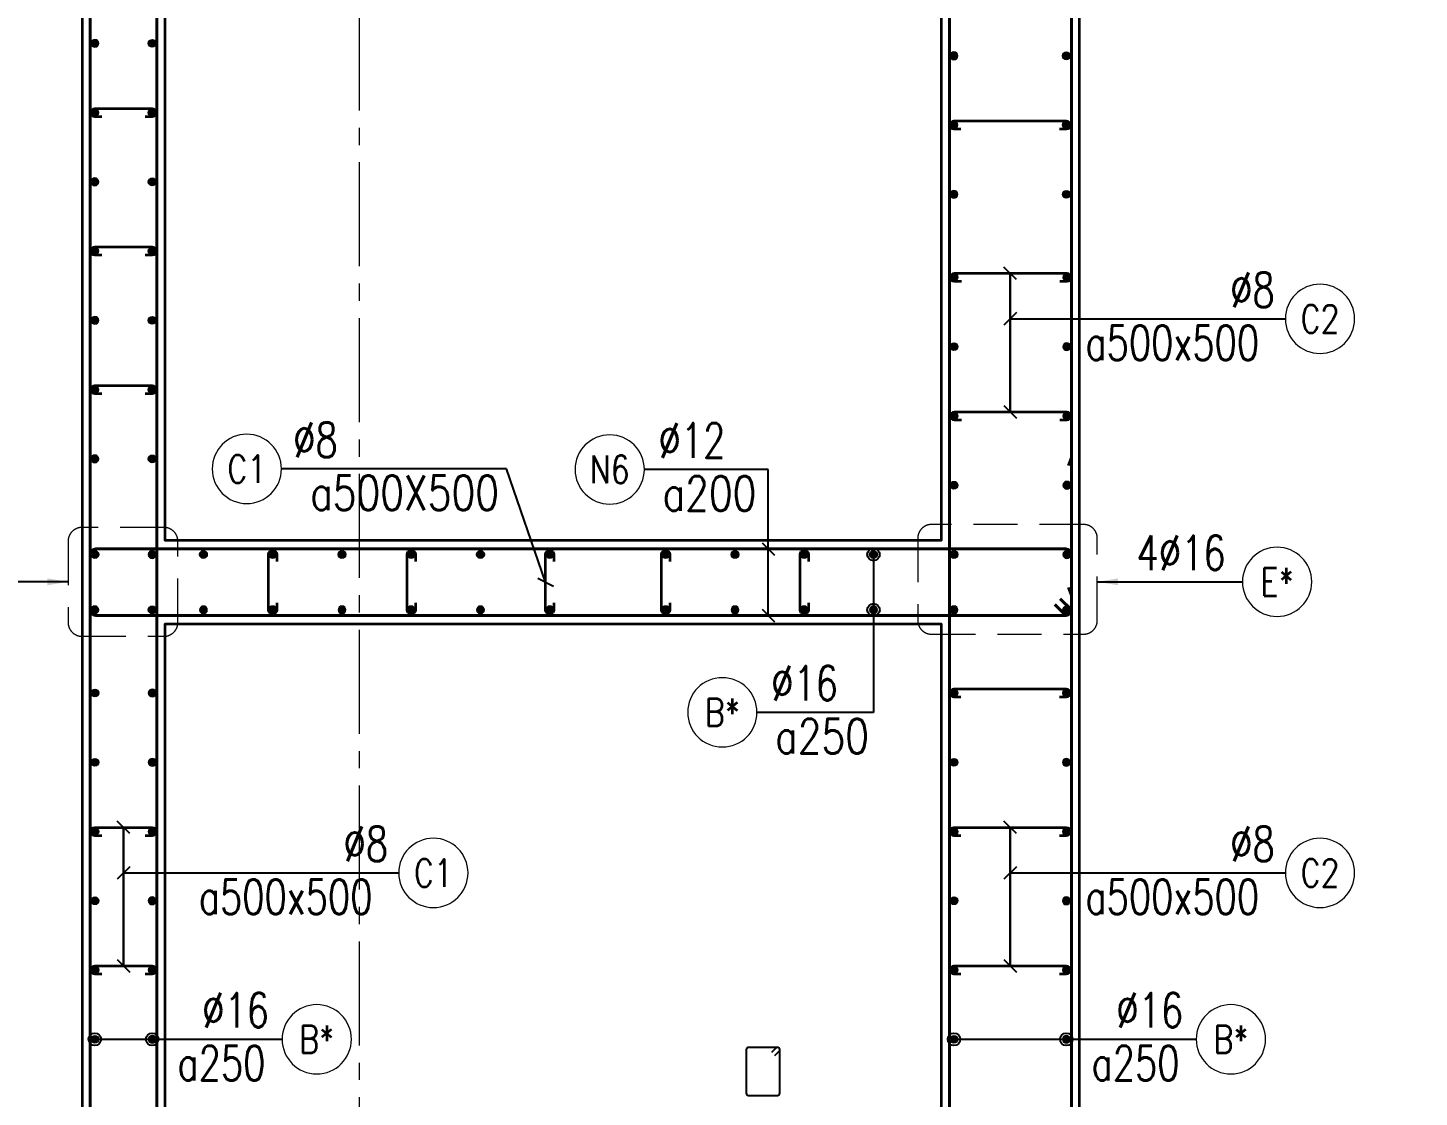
# Model space of a CAD drawing. Header units: millimetres. Extents: x 988833 to 1318015, y -9365 to 47591.
# Drawn here: x 997364 to 1002386, y 1477 to 5337 of the extents above; entities that cross this region are included whole.
import ezdxf
from ezdxf.enums import TextEntityAlignment as Align

# ---------------------------------------------------------------- set-up
doc = ezdxf.new("R2010")
doc.units = ezdxf.units.MM
doc.header["$MEASUREMENT"] = 0
doc.linetypes.add('HIDDEN2', pattern=[4.7625, 3.175, -1.5875])
doc.linetypes.add('OF_Grid_1$0$CENTER2', pattern=[1.125, 0.75, -0.125, 0.125, -0.125])
doc.layers.get('0').update_dxf_attribs({"lineweight": 20})
for name, color, linetype, lineweight in [('KC-LEADER', 153, 'Continuous', 18), ('KC-THEP', 6, 'Continuous', 40), ('NDC_S_DIM', 1, 'Continuous', 15), ('NDC_S_HIDDEN', 8, 'HIDDEN2', 13), ('NDC_S_LEADER', 1, 'Continuous', 15), ('NDC_S_REBAR', 4, 'Continuous', 35), ('NDC_S_STIRRUP', 4, 'Continuous', 40), ('NDC_S_VN TEXT', 7, 'Continuous', 20), ('NDC_S_WALL', 6, 'Continuous', 35), ('OF_Grid_1$0$NDC_S_AXIS', 5, 'OF_Grid_1$0$CENTER2', 13)]:
    doc.layers.add(name, color=color, linetype=linetype, lineweight=lineweight)
doc.layers.add('Ligature', color=1, linetype='Continuous')
doc.styles.add('NDC_DIM', font='', dxfattribs={"width": 0.75})
doc.styles.add('NDC_EN TXT', font='romans.shx', dxfattribs={"width": 0.8})
doc.styles.get('NDC_DIM').set_extended_font_data('Dotum')
doc.dimstyles.new('NDC_dim_30', dxfattribs={"dimscale": 30, "dimtxt": 2.5, "dimasz": 1.5, "dimexe": 1.5, "dimexo": 2.5, "dimgap": 1, "dimtad": 1, "dimdec": 0, "dimzin": 0, "dimdsep": 46, "dimtxsty": 'NDC_DIM', "dimblk": 'DIMMARK', "dimcen": 0.09, "dimdle": 1.2, "dimclrd": 1, "dimclre": 1, "dimclrt": 3, "dimadec": 0, "dimazin": 0, "dimtfac": 1, "dimtdec": 0, "dimtix": 1, "dimtofl": 0, "dimtmove": 0, "dimatfit": 3, "dimfxl": 6, "dimfxlon": 1, "dimtolj": 1, "dimtzin": 0, "dimarcsym": 0})
doc.dimstyles.new('NDC_dim_50', dxfattribs={"dimscale": 50, "dimtxt": 2.5, "dimasz": 1.5, "dimexe": 1.5, "dimexo": 2.5, "dimgap": 1, "dimtad": 1, "dimdec": 0, "dimzin": 0, "dimdsep": 46, "dimtxsty": 'NDC_DIM', "dimblk": 'DIMMARK', "dimcen": 0.09, "dimdle": 1.2, "dimclrd": 1, "dimclre": 1, "dimclrt": 3, "dimadec": 0, "dimazin": 0, "dimtfac": 1, "dimtdec": 0, "dimtix": 1, "dimtofl": 0, "dimtmove": 0, "dimatfit": 3, "dimfxl": 6, "dimfxlon": 1, "dimtolj": 1, "dimtzin": 0, "dimarcsym": 0})

# ---------------------------------------------------------------- blocks, each defined once
blk = doc.blocks.new('THEP')
at = {"layer": 'KC-LEADER', "color": 6}
blk.add_circle((0, 0), 14, dxfattribs=at)
at = {"layer": 'KC-THEP'}
for p, q in [((-14, 0), (14, 0)), ((9.9, 9.9), (-9.9, -9.9)), ((-9.9, 9.9), (9.9, -9.9)), ((0, 14), (0, -14))]:
    blk.add_line(p, q, dxfattribs=at)
blk = doc.blocks.new('DIMMARK')
at = {"layer": 'NDC_S_DIM', "color": 1}
blk.add_line((-1.5, 0), (1, 0), dxfattribs=at)
at = {"layer": 'NDC_S_DIM', "color": 2, "const_width": 0.1}
blk.add_lwpolyline([(-0.424, -0.424), (0.424, 0.424)], dxfattribs=at)
blk = doc.blocks.new('*U13')
blk.add_circle((-2.5, 0), 2.5)
at = {"layer": 'NDC_S_VN TEXT', "color": 3, "style": 'NDC_EN TXT', "width": 0.75}
blk.add_attdef('DK1', (0.5, 0.85), '', height=2.5, dxfattribs=at)
at = {"layer": 'NDC_S_VN TEXT', "color": 7, "style": 'NDC_EN TXT', "width": 0.8}
blk.add_attdef('SH2', text='', height=2, dxfattribs=at).set_placement((-2.5, 0), align=Align.MIDDLE)
blk = doc.blocks.new('*U12')
blk.add_circle((-2.5, 0), 2.5)
at = {"layer": 'NDC_S_VN TEXT', "color": 3, "style": 'NDC_EN TXT', "width": 0.75}
for tag, p in [('DK1', (0.5, 0.85)), ('KC1', (0.5, -2.97))]:
    blk.add_attdef(tag, p, '', height=2.5, dxfattribs=at)
at = {"layer": 'NDC_S_VN TEXT', "color": 7, "style": 'NDC_EN TXT', "width": 0.8}
blk.add_attdef('SH2', text='', height=2, dxfattribs=at).set_placement((-2.5, 0), align=Align.MIDDLE)
blk = doc.blocks.new('*U11')
blk.add_circle((-2.5, 0), 2.5)
at = {"layer": 'NDC_S_VN TEXT', "color": 3, "style": 'NDC_EN TXT', "width": 0.75}
for tag, p in [('DK1', (0.5, 0.85)), ('KC1', (0.5, -2.97))]:
    blk.add_attdef(tag, p, '', height=2.5, dxfattribs=at)
at = {"layer": 'NDC_S_VN TEXT', "color": 7, "style": 'NDC_EN TXT', "width": 0.8}
blk.add_attdef('SH2', text='', height=2, dxfattribs=at).set_placement((-2.5, 0), align=Align.MIDDLE)
blk = doc.blocks.new('*U10')
blk.add_circle((2.5, 0), 2.5)
at = {"layer": 'NDC_S_VN TEXT', "color": 3, "style": 'NDC_EN TXT'}
for tag, width, p in [('DK2', 0.75, (-0.85, 0.85)), ('KC2', 0.8, (-0.85, -2.97))]:
    blk.add_attdef(tag, text='', height=2.5, dxfattribs=dict(at, width=width)).set_placement(p, align=Align.RIGHT)
at = {"layer": 'NDC_S_VN TEXT', "color": 7, "style": 'NDC_EN TXT', "width": 0.8}
blk.add_attdef('SH3', text='', height=2, dxfattribs=at).set_placement((2.5, 0), align=Align.MIDDLE)

msp = doc.modelspace()

# ---------------------------------------------------------------- linework, layer by layer
at = {"layer": 'Ligature'}
msp.add_lwpolyline([(1000059.6, 1626.5), (1000075.5, 1642.4, 0.668179), (1000069.8, 1656.4), (999965.1, 1656.4, 0.414214), (999957, 1648.2), (999957, 1491.1, 0.414214), (999965.1, 1482.9), (1000069.8, 1482.9, 0.414214), (1000077.9, 1491.1), (1000077.9, 1648.2, 0.668179), (1000064, 1654), (1000048, 1638)], format="xyb", dxfattribs=at)
at = {"layer": 'NDC_S_HIDDEN', "ltscale": 50}
for points in [[(997855.6, 3533.3), (997559.5, 3533.3, 0.414214), (997509.5, 3483.3), (997509.5, 3190.4, 0.414214), (997559.5, 3140.4), (997855.6, 3140.4, 0.414214), (997905.6, 3190.4), (997905.6, 3483.3, 0.414214)], [(1001174.1, 3544), (1000626, 3544, 0.414214), (1000576, 3494), (1000576, 3197.9, 0.414214), (1000626, 3147.9), (1001174.1, 3147.9, 0.414214), (1001224.1, 3197.9), (1001224.1, 3494, 0.414214)]]:
    msp.add_lwpolyline(points, format="xyb", close=True, dxfattribs=at)
at = {"layer": 'NDC_S_REBAR'}
for points in [[(997631, 5015.7), (997606, 5015.7, -1), (997606, 5045.7), (997813, 5045.7, -1), (997813, 5015.7), (997788, 5015.7)], [(1000731.8, 4970.6), (1000706.8, 4970.6, -1), (1000706.8, 5000.6), (1001112.2, 5000.6, -1), (1001112.2, 4970.6), (1001087.2, 4970.6)], [(997631, 4515.7), (997606, 4515.7, -1), (997606, 4545.7), (997813, 4545.7, -1), (997813, 4515.7), (997788, 4515.7)], [(1000733.3, 4420.6), (1000708.3, 4420.6, -1), (1000708.3, 4450.6), (1001113.8, 4450.6, -1), (1001113.8, 4420.6), (1001088.8, 4420.6)], [(997631, 4015.7), (997606, 4015.7, -1), (997606, 4045.7), (997813, 4045.7, -1), (997813, 4015.7), (997788, 4015.7)], [(1000733.3, 3920.6), (1000708.3, 3920.6, -1), (1000708.3, 3950.6), (1001113.8, 3950.6, -1), (1001113.8, 3920.6), (1001088.8, 3920.6)], [(998262.9, 3260.6), (998262.9, 3235.6, -1), (998232.9, 3235.6), (998232.9, 3435.6, -1), (998262.9, 3435.6), (998262.9, 3410.6)], [(998762.9, 3260.6), (998762.9, 3235.6, -1), (998732.9, 3235.6), (998732.9, 3435.6, -1), (998762.9, 3435.6), (998762.9, 3410.6)], [(999262.9, 3260.6), (999262.9, 3235.6, -1), (999232.9, 3235.6), (999232.9, 3435.6, -1), (999262.9, 3435.6), (999262.9, 3410.6)], [(999681.2, 3260.6), (999681.2, 3235.6, -1), (999651.2, 3235.6), (999651.2, 3435.6, -1), (999681.2, 3435.6), (999681.2, 3410.6)], [(1000181.2, 3260.6), (1000181.2, 3235.6, -1), (1000151.2, 3235.6), (1000151.2, 3435.6, -1), (1000181.2, 3435.6), (1000181.2, 3410.6)], [(1000731.8, 2920.6), (1000706.8, 2920.6, -1), (1000706.8, 2950.6), (1001112.2, 2950.6, -1), (1001112.2, 2920.6), (1001087.2, 2920.6)], [(997631, 2420.6), (997606, 2420.6, -1), (997606, 2450.6), (997813, 2450.6, -1), (997813, 2420.6), (997788, 2420.6)], [(1000731.8, 2420.6), (1000706.8, 2420.6, -1), (1000706.8, 2450.6), (1001112.2, 2450.6, -1), (1001112.2, 2420.6), (1001087.2, 2420.6)], [(997631, 1920.6), (997606, 1920.6, -1), (997606, 1950.6), (997813, 1950.6, -1), (997813, 1920.6), (997788, 1920.6)], [(1000731.8, 1920.6), (1000706.8, 1920.6, -1), (1000706.8, 1950.6), (1001112.2, 1950.6, -1), (1001112.2, 1920.6), (1001087.2, 1920.6)]]:
    msp.add_lwpolyline(points, format="xyb", dxfattribs=at)
at = {"layer": 'NDC_S_STIRRUP'}
for points in [[(997789.5, 575.6), (997829.5, 535.6, -0.414214), (997809.5, 515.6), (997609.5, 515.6, -0.414214), (997589.5, 535.6), (997589.5, 12835.6, -0.414214), (997609.5, 12855.6), (997809.5, 12855.6, -0.414214), (997829.5, 12835.6), (997829.5, 535.6, -0.414214), (997809.5, 515.6), (997769.5, 555.6)], [(1001120.3, 3317), (1001130.3, 3287), (1001130.3, 12835.6, 0.414214), (1001110.3, 12855.6), (1000710.3, 12855.6, 0.414214), (1000690.3, 12835.6), (1000690.3, 9586.3), (1000690.3, 9586.3)], [(1000690.3, 10085.6), (1000690.3, 10085.6), (1000690.3, 535.6, 0.414214), (1000710.3, 515.6), (1001110.3, 515.6, 0.414214), (1001130.3, 535.6), (1001130.3, 3786.3), (1001120.3, 3756.3)], [(1001070.3, 3255.6), (1001110.3, 3215.6, 0.414214), (1001130.3, 3235.6), (1001130.3, 3435.6, 0.414214), (1001110.3, 3455.6), (997609.5, 3455.6, 0.414214), (997589.5, 3435.6), (997589.5, 3235.6, 0.414358), (997609.5, 3215.6), (1001110.3, 3215.6, 0.414214), (1001130.3, 3235.6), (1001090.3, 3275.6)]]:
    msp.add_lwpolyline(points, format="xyb", dxfattribs=at)
at = {"layer": 'NDC_S_WALL'}
for points in [[(997560.3, 9885.6), (997560.3, 485.6), (998859.1, 485.6), (998859.1, 485.6), (998859.1, 985.6), (998859.1, 985.6), (997860.3, 985.6), (997860.3, 3185.6), (997860.3, 3185.6), (1000660.3, 3185.6), (1000660.3, 3185.6), (1000660.3, 985.6), (999661.4, 985.6), (999661.4, 985.6), (999661.4, 485.6), (999661.4, 485.6), (1003860.3, 485.6), (1003860.3, 12885.6)], [(1000660.3, 10535.6), (1000660.3, 3485.6), (1000660.3, 3485.6), (997860.3, 3485.6), (997860.3, 3485.6), (997860.3, 12885.6)], [(1003560.3, 12585.6), (1003560.3, 785.6), (1001160.3, 785.6), (1001160.3, 12585.6)]]:
    msp.add_lwpolyline(points, dxfattribs=at)
at = {"layer": 'OF_Grid_1$0$NDC_S_AXIS', "ltscale": 500}
msp.add_line((998561.1, -1148.8), (998561.1, 14547.4), dxfattribs=at)

# ---------------------------------------------------------------- block references
at = {"layer": 'KC-THEP', "xscale": -1}
for p, rotation in [((997606, 5280.7), 350.3314355636191), ((1000706.8, 5235.6), 350.3314355636191), ((997606, 5030.7), 350.3314355636191), ((1000706.8, 4985.6), 350.3314355636191), ((997606, 4780.7), 350.3314355636191), ((1000706.8, 4735.6), 350.3314355636191), ((997606, 4530.7), 350.3314355636191), ((1001113.8, 4435.6), 170.331435563619), ((997606, 4280.7), 350.3314355636191), ((1001113.8, 4185.6), 170.331435563619), ((997606, 4030.7), 350.3314355636191), ((1001113.8, 3935.6), 170.331435563619), ((997606, 3780.7), 350.3314355636191), ((1001113.8, 3685.6), 170.331435563619), ((997813, 3435.6), 170.331435563619), ((1001113.8, 3435.6), 170.331435563619), ((997606, 3235.6), 350.3314355636191), ((997997.9, 3235.6), 350.3314355636191), ((998247.9, 3235.6), 350.3314355636191), ((998497.9, 3235.6), 350.3314355636191), ((998747.9, 3235.6), 350.3314355636191), ((998997.9, 3235.6), 350.3314355636191), ((999247.9, 3235.6), 350.3314355636191), ((999666.2, 3235.6), 350.3314355636191), ((999916.2, 3235.6), 350.3314355636191), ((1000166.2, 3235.6), 350.3314355636191), ((1000416.2, 3235.6), 350.3314355636191), ((1000706.8, 3235.6), 350.3314355636191), ((997813, 2935.6), 170.331435563619), ((1001112.2, 2935.6), 170.331435563619), ((997813, 2685.6), 170.331435563619), ((1001112.2, 2685.6), 170.331435563619), ((997813, 2435.6), 170.331435563619), ((1001112.2, 2435.6), 170.331435563619), ((997813, 2185.6), 170.331435563619), ((1001112.2, 2185.6), 170.331435563619), ((997813, 1935.6), 170.331435563619), ((1001112.2, 1935.6), 170.331435563619), ((997813, 1685.6), 170.331435563619), ((1001112.2, 1685.6), 170.331435563619)]:
    msp.add_blockref('THEP', p, dxfattribs=dict(at, rotation=rotation))
at = {"layer": 'KC-THEP'}
for p, rotation in [((997813, 5280.7), 9.66856443638095), ((1001112.2, 5235.6), 9.66856443638085), ((997813, 5030.7), 9.66856443638095), ((1001112.2, 4985.6), 9.66856443638085), ((997813, 4780.7), 9.66856443638095), ((1001112.2, 4735.6), 9.66856443638085), ((997813, 4530.7), 9.66856443638095), ((1000706.8, 4435.6), 189.6685644363809), ((997813, 4280.7), 9.66856443638095), ((1000706.8, 4185.6), 189.6685644363809), ((997813, 4030.7), 9.66856443638095), ((1000706.8, 3935.6), 189.6685644363809), ((997813, 3780.7), 9.66856443638095), ((1000706.8, 3685.6), 189.6685644363809), ((997606, 3435.6), 189.6685644363809), ((997997.9, 3435.6), 189.6685644363809), ((998247.9, 3435.6), 189.6685644363809), ((998497.9, 3435.6), 189.6685644363809), ((998747.9, 3435.6), 189.6685644363809), ((998997.9, 3435.6), 189.6685644363809), ((999247.9, 3435.6), 189.6685644363809), ((999666.2, 3435.6), 189.6685644363809), ((999916.2, 3435.6), 189.6685644363809), ((1000166.2, 3435.6), 189.6685644363809), ((1000416.2, 3435.6), 189.6685644363809), ((1000706.8, 3435.6), 189.6685644363809), ((997813, 3235.6), 9.66856443638095), ((1001113.8, 3235.6), 9.66856443638095), ((997606, 2935.6), 189.6685644363809), ((1000706.8, 2935.6), 189.6685644363809), ((997606, 2685.6), 189.6685644363809), ((1000706.8, 2685.6), 189.6685644363809), ((997606, 2435.6), 189.6685644363809), ((1000706.8, 2435.6), 189.6685644363809), ((997606, 2185.6), 189.6685644363809), ((1000706.8, 2185.6), 189.6685644363809), ((997606, 1935.6), 189.6685644363809), ((1000706.8, 1935.6), 189.6685644363809), ((997606, 1685.6), 189.6685644363809), ((1000706.8, 1685.6), 189.6685644363809)]:
    msp.add_blockref('THEP', p, dxfattribs=dict(at, rotation=rotation))
at = {"layer": 'NDC_S_VN TEXT'}
ref = msp.add_blockref('*U12', (1001902.8, 4286.2), dxfattribs=dict(at, xscale=-50, yscale=50, zscale=50))
ref.add_attrib('SH2', 'C2', dxfattribs={"color": 7, "height": 100, "style": 'NDC_EN TXT', "width": 0.8}).set_placement((1002027.8, 4286.2), align=Align.MIDDLE)
ref.add_attrib('DK1', '%%c8', (1001703.7, 4328.5), dxfattribs={"color": 3, "height": 125, "style": 'NDC_EN TXT', "width": 0.75})
ref.add_attrib('KC1', 'a500x500', (1001181.4, 4137.6), dxfattribs={"color": 3, "height": 125, "style": 'NDC_EN TXT', "width": 0.75})
ref = msp.add_blockref('*U10', (998279.4, 3744.6), dxfattribs=dict(at, xscale=-50, yscale=50, zscale=50))
ref.add_attrib('SH3', 'C1', dxfattribs={"color": 7, "height": 100, "style": 'NDC_EN TXT', "width": 0.8}).set_placement((998154.4, 3744.6), align=Align.MIDDLE)
ref.add_attrib('DK2', '%%c8', dxfattribs={"color": 3, "height": 125, "style": 'NDC_EN TXT', "width": 0.75}).set_placement((998482.6, 3786.9), align=Align.RIGHT)
ref.add_attrib('KC2', 'a500X500', dxfattribs={"color": 3, "height": 125, "style": 'NDC_EN TXT', "width": 0.8}).set_placement((999064.7, 3596), align=Align.RIGHT)
ref = msp.add_blockref('*U10', (999589.2, 3742.5), dxfattribs=dict(at, xscale=-50, yscale=50, zscale=50))
ref.add_attrib('SH3', 'N6', dxfattribs={"color": 7, "height": 100, "style": 'NDC_EN TXT', "width": 0.8}).set_placement((999464.2, 3742.5), align=Align.MIDDLE)
ref.add_attrib('DK2', '%%C12', dxfattribs={"color": 3, "height": 125, "style": 'NDC_EN TXT', "width": 0.75}).set_placement((999881.7, 3784.7), align=Align.RIGHT)
ref.add_attrib('KC2', 'a200', dxfattribs={"color": 3, "height": 125, "style": 'NDC_EN TXT', "width": 0.8}).set_placement((999993.6, 3593.8), align=Align.RIGHT)
ref = msp.add_blockref('*U13', (1001748, 3336.9), dxfattribs=dict(at, xscale=-50, yscale=50, zscale=50))
ref.add_attrib('SH2', 'E*', dxfattribs={"color": 7, "height": 100, "style": 'NDC_EN TXT', "width": 0.8}).set_placement((1001873, 3336.9), align=Align.MIDDLE)
ref.add_attrib('DK1', '4%%C16', (1001365.8, 3379.1), dxfattribs={"color": 3, "height": 125, "style": 'NDC_EN TXT', "width": 0.75})
ref = msp.add_blockref('*U10', (999995.6, 2865.9), dxfattribs=dict(at, xscale=-50, yscale=50, zscale=50))
ref.add_attrib('SH3', 'B*', dxfattribs={"color": 7, "height": 100, "style": 'NDC_EN TXT', "width": 0.8}).set_placement((999870.6, 2865.9), align=Align.MIDDLE)
ref.add_attrib('DK2', '%%C16', dxfattribs={"color": 3, "height": 125, "style": 'NDC_EN TXT', "width": 0.75}).set_placement((1000288.1, 2908.2), align=Align.RIGHT)
ref.add_attrib('KC2', 'a250', dxfattribs={"color": 3, "height": 125, "style": 'NDC_EN TXT', "width": 0.8}).set_placement((1000400, 2717.3), align=Align.RIGHT)
ref = msp.add_blockref('*U12', (998702.8, 2286.2), dxfattribs=dict(at, xscale=-50, yscale=50, zscale=50))
ref.add_attrib('SH2', 'C1', dxfattribs={"color": 7, "height": 100, "style": 'NDC_EN TXT', "width": 0.8}).set_placement((998827.8, 2286.2), align=Align.MIDDLE)
ref.add_attrib('DK1', '%%c8', (998503.7, 2328.5), dxfattribs={"color": 3, "height": 125, "style": 'NDC_EN TXT', "width": 0.75})
ref.add_attrib('KC1', 'a500x500', (997981.4, 2137.6), dxfattribs={"color": 3, "height": 125, "style": 'NDC_EN TXT', "width": 0.75})
ref = msp.add_blockref('*U12', (1001902.8, 2286.2), dxfattribs=dict(at, xscale=-50, yscale=50, zscale=50))
ref.add_attrib('SH2', 'C2', dxfattribs={"color": 7, "height": 100, "style": 'NDC_EN TXT', "width": 0.8}).set_placement((1002027.8, 2286.2), align=Align.MIDDLE)
ref.add_attrib('DK1', '%%c8', (1001703.7, 2328.5), dxfattribs={"color": 3, "height": 125, "style": 'NDC_EN TXT', "width": 0.75})
ref.add_attrib('KC1', 'a500x500', (1001181.4, 2137.6), dxfattribs={"color": 3, "height": 125, "style": 'NDC_EN TXT', "width": 0.75})
ref = msp.add_blockref('*U11', (998281.9, 1685.6), dxfattribs=dict(at, xscale=-50, yscale=50, zscale=50))
ref.add_attrib('SH2', 'B*', dxfattribs={"color": 7, "height": 100, "style": 'NDC_EN TXT', "width": 0.8}).set_placement((998406.9, 1685.6), align=Align.MIDDLE)
ref.add_attrib('DK1', '%%C16', (997993.5, 1727.9), dxfattribs={"color": 3, "height": 125, "style": 'NDC_EN TXT', "width": 0.75})
ref.add_attrib('KC1', 'a250', (997904.3, 1537), dxfattribs={"color": 3, "height": 125, "style": 'NDC_EN TXT', "width": 0.75})
ref = msp.add_blockref('*U11', (1001581.2, 1685.6), dxfattribs=dict(at, xscale=-50, yscale=50, zscale=50))
ref.add_attrib('SH2', 'B*', dxfattribs={"color": 7, "height": 100, "style": 'NDC_EN TXT', "width": 0.8}).set_placement((1001706.2, 1685.6), align=Align.MIDDLE)
ref.add_attrib('DK1', '%%C16', (1001292.8, 1727.9), dxfattribs={"color": 3, "height": 125, "style": 'NDC_EN TXT', "width": 0.75})
ref.add_attrib('KC1', 'a250', (1001203.5, 1537), dxfattribs={"color": 3, "height": 125, "style": 'NDC_EN TXT', "width": 0.75})

# ---------------------------------------------------------------- leaders
at = {"layer": 'NDC_S_LEADER'}
for points, dimstyle, override in [([(1000909.5, 4450.6), (1000909.5, 3950.6)], 'NDC_dim_30', {"dimtad": 0, "dimldrblk": 'Oblique'}), ([(1000909.5, 3950.6), (1000909.5, 4450.6)], 'NDC_dim_30', {"dimtad": 0, "dimldrblk": 'Oblique'}), ([(1000909.5, 4286.2), (1001902.8, 4286.2)], 'NDC_dim_30', {"dimtad": 0, "dimldrblk": 'Oblique'}), ([(999232.9, 3335.6), (999092.3, 3744.6), (998279.4, 3744.6)], 'NDC_dim_30', {"dimtad": 0, "dimldrblk": 'Oblique'}), ([(1000036.6, 3215.6), (1000036.6, 3742.3), (999589.2, 3742.3)], 'NDC_dim_30', {"dimgap": 1, "dimtad": 0, "dimldrblk": 'Oblique'}), ([(1000036.6, 3455.6), (1000036.6, 3742.3), (999589.2, 3742.3)], 'NDC_dim_30', {"dimtad": 0, "dimldrblk": 'Oblique'}), ([(1000416.2, 3435.6), (1000416.2, 2865.7), (999995.6, 2865.7)], 'NDC_dim_30', {"dimgap": 1, "dimtad": 0, "dimldrblk": 'Origin'}), ([(997509.5, 3336.9), (996970.6, 3336.9)], 'NDC_dim_50', {"dimgap": 1, "dimtad": 0}), ([(1001224.1, 3336.9), (1001748, 3336.9)], 'NDC_dim_50', {"dimgap": 1, "dimtad": 0}), ([(1000416.2, 3235.6), (1000416.2, 2865.7), (999995.6, 2865.7)], 'NDC_dim_30', {"dimgap": 1, "dimtad": 0, "dimldrblk": 'Origin'}), ([(997709.5, 2450.6), (997709.5, 1950.6)], 'NDC_dim_30', {"dimtad": 0, "dimldrblk": 'Oblique'}), ([(1000909.5, 2450.6), (1000909.5, 1950.6)], 'NDC_dim_30', {"dimtad": 0, "dimldrblk": 'Oblique'}), ([(997709.5, 1950.6), (997709.5, 2450.6)], 'NDC_dim_30', {"dimtad": 0, "dimldrblk": 'Oblique'}), ([(1000909.5, 1950.6), (1000909.5, 2450.6)], 'NDC_dim_30', {"dimtad": 0, "dimldrblk": 'Oblique'}), ([(997709.5, 2286.2), (998702.8, 2286.2)], 'NDC_dim_30', {"dimtad": 0, "dimldrblk": 'Oblique'}), ([(1000909.5, 2286.2), (1001902.8, 2286.2)], 'NDC_dim_30', {"dimtad": 0, "dimldrblk": 'Oblique'}), ([(997606, 1685.6), (998281.9, 1685.6)], 'NDC_dim_30', {"dimtad": 0, "dimldrblk": 'Origin'}), ([(997813, 1685.6), (998281.9, 1685.6)], 'NDC_dim_30', {"dimtad": 0, "dimldrblk": 'Origin'}), ([(1000706.8, 1685.6), (1001581.2, 1685.6)], 'NDC_dim_30', {"dimtad": 0, "dimldrblk": 'Origin'}), ([(1001112.2, 1685.6), (1001581.2, 1685.6)], 'NDC_dim_30', {"dimtad": 0, "dimldrblk": 'Origin'})]:
    msp.add_leader(points, dimstyle=dimstyle, override=override, dxfattribs=at)

doc.saveas('drawing.dxf')
